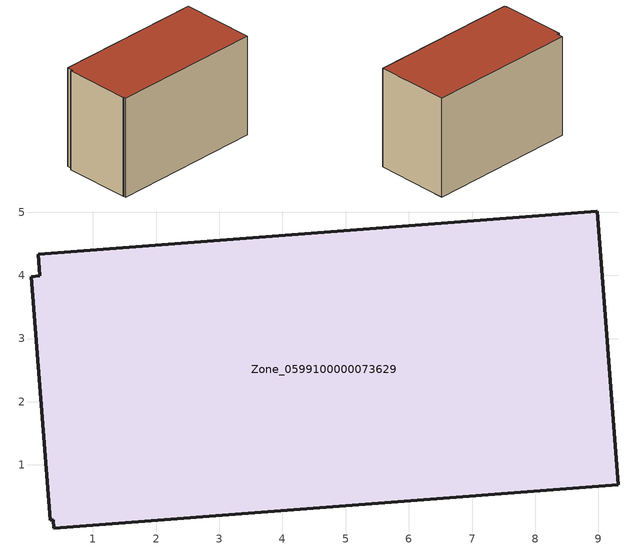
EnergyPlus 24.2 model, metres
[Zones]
Zone_0599100000073629
 floor ground (C_G): 0.38,0 0.38,0.13 0.32,0.13 0.03,3.98 0.16,3.99 0.14,4.34 8.98,5.02 9.31,0.69 z0
 wall outside (C_F): 0.03,3.98 0.32,0.13 0.38,0.13 0.38,0 9.31,0.69 8.98,5.02 0.14,4.34 0.16,3.99 0.03,3.98 z0:5.99
 roof outside (C_R): 0.32,0.13 0.38,0.13 0.38,0 9.31,0.69 8.98,5.02 0.14,4.34 0.16,3.99 0.03,3.98 z5.99
[BUILDING]
Pand.0599100000073629: North Axis=0; Terrain=City; Loads Convergence Tolerance Value=0.04; Temperature Convergence Tolerance Value=0.4; Solar Distribution=FullExterior; Maximum Number of Warmup Days=25; Minimum Number of Warmup Days=1
[Site:Location]
Rotterdam.The.Hague.AP_ZH_NLD Design_Conditions: Latitude=51.96; Longitude=4.45; Time Zone=1; Elevation=-4.5
[SITE:GROUNDTEMPERATURE:BUILDINGSURFACE]
18, 18, 18, 18, 18, 18, 18, 18, 18, 18, 18, 18
[MATERIAL] Thermal Absorptance=0.9; Solar Absorptance=0.7; Visible Absorptance=0.7
Name | Roughness | Thickness | Conductivity | Density | Specific Heat
G.TC.1946-1964 | MediumSmooth | 0.15 | 1 | 540 | 1210
F.TC.1946-1964 | Rough | 0.3 | 0.857143 | 1920 | 840
R.TC.1946-1964 | MediumRough | 0.2 | 0.235294 | 1500 | 1000
[CONSTRUCTION]
C_G: G.TC.1946-1964
C_F: F.TC.1946-1964
C_R: R.TC.1946-1964
[ZONE]
Zone_0599100000073629: Type=1; Multiplier=1; Ceiling Height=Autocalculate; Volume=Autocalculate; Floor Area=autocalculate; Part of Total Floor Area=Yes
[ZONEINFILTRATION:DESIGNFLOWRATE]
Infil_Zone_0599100000073629: Zone or ZoneList or Space or SpaceList=Zone_0599100000073629; Schedule=AlwaysOn; Design Flow Rate Calculation Method=Flow/Area; Flow Rate per Floor Area=0.003; Constant Term Coefficient=1; Temperature Term Coefficient=0; Velocity Term Coefficient=0; Velocity Squared Term Coefficient=0
[HVACTEMPLATE:ZONE:IDEALLOADSAIRSYSTEM]
Zone_0599100000073629: Maximum Heating Supply Air Temperature=50; Minimum Cooling Supply Air Temperature=13; Maximum Heating Supply Air Humidity Ratio=0.0156; Minimum Cooling Supply Air Humidity Ratio=0.0077; Heating Limit=NoLimit; Cooling Limit=NoLimit; Dehumidification Control Type=ConstantSensibleHeatRatio; Cooling Sensible Heat Ratio=0.7; Dehumidification Setpoint=60; Humidification Control Type=None; Humidification Setpoint=30; Outdoor Air Method=None; Outdoor Air Flow Rate per Person=0.00944; Outdoor Air Flow Rate per Zone Floor Area=0; Outdoor Air Flow Rate per Zone=0; Demand Controlled Ventilation Type=None; Outdoor Air Economizer Type=NoEconomizer; Heat Recovery Type=None; Sensible Heat Recovery Effectiveness=0.7; Latent Heat Recovery Effectiveness=0.65
[ZONECONTROL:THERMOSTAT]
ThermostatControl_Zone_0599100000073629: Zone or ZoneList=Zone_0599100000073629; Control Type Schedule=DualSetpointControlType; Control 1=Thermostat_Zone_0599100000073629; Temperature Difference Between Cutout And Setpoint=0
[THERMOSTATSETPOINT:DUALSETPOINT]
Thermostat_Zone_0599100000073629: Heating Setpoint Temperature Schedule=HeatingSetpoint_Zone_0599100000073629; Cooling Setpoint Temperature Schedule=CoolingSetpoint_Zone_0599100000073629
[SCHEDULE:COMPACT]
HeatingSetpoint_Zone_0599100000073629: Through: 12/31, For: AllDays, Until: 24:00, 21
CoolingSetpoint_Zone_0599100000073629: Through: 12/31, For: AllDays, Until: 24:00, 24
DualSetpointControlType: Through: 12/31, For: AllDays, Until: 24:00, 4
AlwaysOn: Through: 12/31, For: AllDays, Until: 24:00, 1
